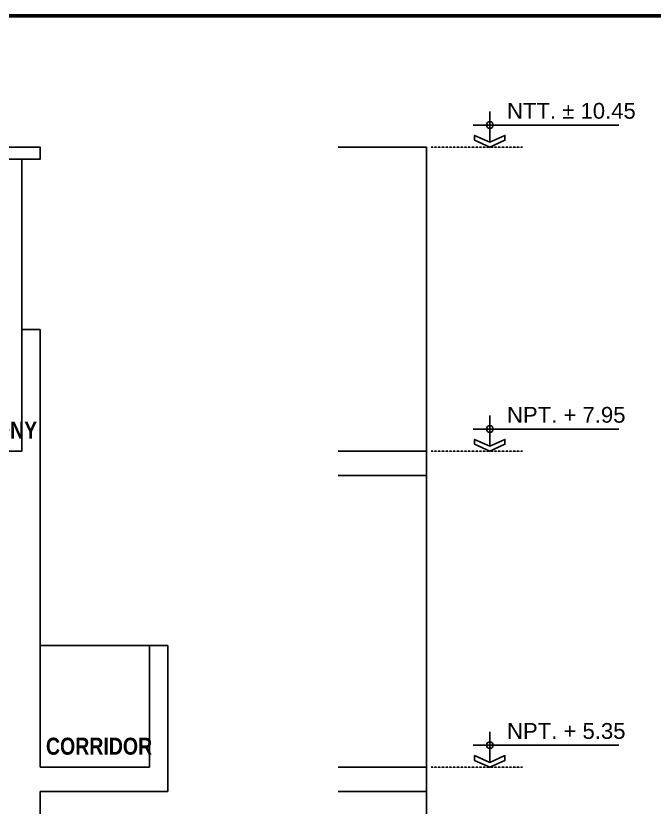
# Model space of a CAD drawing. Header units: millimetres. Extents: x -249630 to 95394, y -188036 to 109963.
# Drawn here: x -88020 to -81461, y 3969 to 12104 of the extents above; entities that cross this region are included whole.
import ezdxf

# ---------------------------------------------------------------- set-up
doc = ezdxf.new("R2010")
doc.units = ezdxf.units.MM
doc.header["$PDMODE"] = 2
doc.linetypes.add('DASHED2', pattern=[9.525, 6.35, -3.175])
for name, color, linetype in [('05', 5, 'Continuous'), ('Layer1', 2, 'Continuous'), ('Layer2', 8, 'Continuous'), ('Layer7', 7, 'Continuous'), ('Layer8', 8, 'Continuous'), ('SUBTITULOS', 90, 'Continuous'), ('VEREDA', 1, 'Continuous')]:
    doc.layers.add(name, color=color, linetype=linetype)
doc.layers.add('MUROS', color=6, linetype='Continuous', lineweight=60)
doc.styles.add('ARIAL', font='arial.ttf', dxfattribs={"height": 0.14})
doc.styles.add('COTAS', font='arial.ttf', dxfattribs={"width": 1.1})
doc.styles.add('SUBTITULOS(E)', font='swisscbi.ttf', dxfattribs={"oblique": 15, "height": 0.2})
doc.dimstyles.new('Copy of COTA1-50', dxfattribs={"dimscale": 0.5, "dimtxt": 0.22, "dimasz": 0.12, "dimexe": 0.08, "dimexo": 0.05, "dimgap": 0.076, "dimtad": 2, "dimtih": 1, "dimtoh": 1, "dimzin": 4, "dimdsep": 46, "dimtxsty": 'COTAS', "dimblk": 'ARCHTICK', "dimcen": -0.1, "dimclrd": 141, "dimclre": 141, "dimclrt": 11, "dimadec": 0, "dimazin": 0, "dimtfac": 1, "dimtix": 1, "dimtmove": 1, "dimatfit": 3, "dimfxl": 1, "dimtolj": 1, "dimtzin": 0, "dimarcsym": 0})

# ---------------------------------------------------------------- blocks, each defined once
blk = doc.blocks.new('_ArchTick')
at = {"color": 0, "linetype": 'ByBlock', "const_width": 0.15}
blk.add_lwpolyline([(-0.5, -0.5), (0.5, 0.5)], dxfattribs=at)
blk = doc.blocks.new('*D180')
at = {"layer": '05', "color": 141, "lineweight": -2, "transparency": 16777216}
for p, q in [((-84707.4, 4129.4), (-83800.6, 4129.4)), ((-83800.6, 1129.4), (-83800.6, 4129.4)), ((-84707.4, 1129.4), (-83800.6, 1129.4))]:
    blk.add_line(p, q, dxfattribs=at)
at = {"layer": 'Defpoints', "color": 0, "transparency": 16777216}
for p in [(-84707.5, 4129.4), (-83800.6, 4129.4), (-84707.5, 1129.4)]:
    blk.add_point(p, dxfattribs=at)
at = {"layer": '05', "color": 141, "lineweight": -2, "transparency": 16777216, "xscale": 0.06, "yscale": 0.06, "zscale": 0.06}
for p, rotation in [((-83800.6, 4129.4), 90), ((-83800.6, 1129.4), 270)]:
    blk.add_blockref('_ArchTick', p, dxfattribs=dict(at, rotation=rotation))
at = {"layer": '05', "color": 11, "transparency": 16777216, "insert": (-83800.3, 2629.4), "char_height": 0.11, "attachment_point": 5, "style": 'COTAS'}
blk.add_mtext('\\A1;3000.00', dxfattribs=at)
blk = doc.blocks.new('*D181')
at = {"layer": '05', "color": 141, "lineweight": -2, "transparency": 16777216}
for p, q in [((-84707.4, 4379.4), (-83800.6, 4379.4)), ((-83800.6, 4129.4), (-83800.6, 4379.4)), ((-84707.4, 4129.4), (-83800.6, 4129.4))]:
    blk.add_line(p, q, dxfattribs=at)
at = {"layer": 'Defpoints', "color": 0, "transparency": 16777216}
for p in [(-84707.5, 4379.4), (-83800.6, 4379.4), (-84707.5, 4129.4)]:
    blk.add_point(p, dxfattribs=at)
at = {"layer": '05', "color": 141, "lineweight": -2, "transparency": 16777216, "xscale": 0.06, "yscale": 0.06, "zscale": 0.06}
for p, rotation in [((-83800.6, 4379.4), 90), ((-83800.6, 4129.4), 270)]:
    blk.add_blockref('_ArchTick', p, dxfattribs=dict(at, rotation=rotation))
at = {"layer": '05', "color": 11, "transparency": 16777216, "insert": (-83800.3, 4254.4), "char_height": 0.11, "attachment_point": 5, "style": 'COTAS'}
blk.add_mtext('\\A1;250.00', dxfattribs=at)
blk = doc.blocks.new('*D182')
at = {"layer": '05', "color": 141, "lineweight": -2, "transparency": 16777216}
for p, q in [((-84707.4, 7379.4), (-83800.6, 7379.4)), ((-83800.6, 4379.4), (-83800.6, 7379.4)), ((-84707.4, 4379.4), (-83800.6, 4379.4))]:
    blk.add_line(p, q, dxfattribs=at)
at = {"layer": 'Defpoints', "color": 0, "transparency": 16777216}
for p in [(-84707.5, 7379.4), (-83800.6, 7379.4), (-84707.5, 4379.4)]:
    blk.add_point(p, dxfattribs=at)
at = {"layer": '05', "color": 141, "lineweight": -2, "transparency": 16777216, "xscale": 0.06, "yscale": 0.06, "zscale": 0.06}
for p, rotation in [((-83800.6, 7379.4), 90), ((-83800.6, 4379.4), 270)]:
    blk.add_blockref('_ArchTick', p, dxfattribs=dict(at, rotation=rotation))
at = {"layer": '05', "color": 11, "transparency": 16777216, "insert": (-83800.3, 5879.4), "char_height": 0.11, "attachment_point": 5, "style": 'COTAS'}
blk.add_mtext('\\A1;3000.00', dxfattribs=at)
blk = doc.blocks.new('*D183')
at = {"layer": '05', "color": 141, "lineweight": -2, "transparency": 16777216}
for p, q in [((-84707.4, 7629.4), (-83800.6, 7629.4)), ((-83800.6, 7379.4), (-83800.6, 7629.4)), ((-84707.4, 7379.4), (-83800.6, 7379.4))]:
    blk.add_line(p, q, dxfattribs=at)
at = {"layer": 'Defpoints', "color": 0, "transparency": 16777216}
for p in [(-84707.5, 7629.4), (-83800.6, 7629.4), (-84707.5, 7379.4)]:
    blk.add_point(p, dxfattribs=at)
at = {"layer": '05', "color": 141, "lineweight": -2, "transparency": 16777216, "xscale": 0.06, "yscale": 0.06, "zscale": 0.06}
for p, rotation in [((-83800.6, 7629.4), 90), ((-83800.6, 7379.4), 270)]:
    blk.add_blockref('_ArchTick', p, dxfattribs=dict(at, rotation=rotation))
at = {"layer": '05', "color": 11, "transparency": 16777216, "insert": (-83800.3, 7504.4), "char_height": 0.11, "attachment_point": 5, "style": 'COTAS'}
blk.add_mtext('\\A1;250.00', dxfattribs=at)
blk = doc.blocks.new('*D184')
at = {"layer": '05', "color": 141, "lineweight": -2, "transparency": 16777216}
for p, q in [((-84707.4, 10754.4), (-83800.6, 10754.4)), ((-83800.6, 7629.4), (-83800.6, 10754.4)), ((-84707.4, 7629.4), (-83800.6, 7629.4))]:
    blk.add_line(p, q, dxfattribs=at)
at = {"layer": 'Defpoints', "color": 0, "transparency": 16777216}
for p in [(-84707.5, 10754.4), (-83800.6, 10754.4), (-84707.5, 7629.4)]:
    blk.add_point(p, dxfattribs=at)
at = {"layer": '05', "color": 141, "lineweight": -2, "transparency": 16777216, "xscale": 0.06, "yscale": 0.06, "zscale": 0.06}
for p, rotation in [((-83800.6, 10754.4), 90), ((-83800.6, 7629.4), 270)]:
    blk.add_blockref('_ArchTick', p, dxfattribs=dict(at, rotation=rotation))
at = {"layer": '05', "color": 11, "transparency": 16777216, "insert": (-83800.3, 9191.9), "char_height": 0.11, "attachment_point": 5, "style": 'COTAS'}
blk.add_mtext('\\A1;3125.00', dxfattribs=at)
blk = doc.blocks.new('A$C4E7472FC')
for p, q in [((0.1958, 0.0563), (0.1958, 0.4177)), ((0, 0.2597), (1.71, 0.2597))]:
    blk.add_line(p, q)
blk.add_lwpolyline([(0.0179, 0.0806), (0.1958, 0), (0.3737, 0.0806), (0.3737, 0.1369), (0.1958, 0.0563), (0.0179, 0.1369)], close=True)
blk.add_circle((0.1958, 0.2597), 0.0392)

msp = doc.modelspace()

# ---------------------------------------------------------------- linework, layer by layer
at = {"layer": '05'}
for p, q in [((-87769.961, 4379.431), (-87769.961, 8879.431)), ((-86644.961, 4379.431), (-86644.961, 5629.431)), ((-86457.461, 4129.431), (-86457.461, 5629.431)), ((-87769.961, -2308.069), (-87769.961, 4129.431))]:
    msp.add_line(p, q, dxfattribs=at)
for points in [[(-94394.961, 7629.431), (-87957.461, 7629.431), (-87957.461, 8879.431)], [(-87957.461, 8879.431), (-87769.961, 8879.431)], [(-86644.961, 5629.431), (-86457.461, 5629.431)], [(-87769.961, 4379.431), (-86644.961, 4379.431)], [(-87769.961, 4129.431), (-86457.461, 4129.431)]]:
    msp.add_lwpolyline(points, dxfattribs=at)
at = {"layer": 'Layer1'}
msp.add_lwpolyline([(-88994.961, 10629.431), (-87769.961, 10629.431), (-87769.961, 10754.431), (-96082.461, 10754.431)], dxfattribs=at)
at = {"layer": 'Layer2'}
msp.add_lwpolyline([(-86644.961, 5629.431), (-87769.961, 5629.431)], dxfattribs=at)
at = {"layer": 'Layer8', "color": 8, "linetype": 'DASHED2', "ltscale": 0.02}
for p, q in [((-82815.16, 10754.431), (-83750.622, 10754.431)), ((-82815.16, 10754.431), (-83750.622, 10754.431)), ((-82815.16, 7629.431), (-83750.622, 7629.431)), ((-82815.16, 7629.431), (-83750.622, 7629.431)), ((-82815.16, 4379.431), (-83750.622, 4379.431)), ((-82815.16, 4379.431), (-83750.622, 4379.431))]:
    msp.add_line(p, q, dxfattribs=at)
at = {"layer": 'MUROS'}
msp.add_lwpolyline([(-100852.68, -25395.954), (-44521.546, -25395.954), (-44521.546, 12104.046), (-100852.68, 12104.046)], close=True, dxfattribs=at)
at = {"layer": 'VEREDA'}
msp.add_lwpolyline([(-87957.461, 8879.431), (-87957.461, 10629.431), (-87957.461, 10629.431)], dxfattribs=at)

# ---------------------------------------------------------------- block references
at = {"layer": 'Layer7', "xscale": 875.0000000000568, "yscale": 875.0000000000568, "zscale": 875.0000000000568}
for p in [(-83321.417, 10754.431), (-83321.417, 7629.431), (-83321.417, 4379.431)]:
    msp.add_blockref('A$C4E7472FC', p, dxfattribs=at)

# ---------------------------------------------------------------- texts
at = {"layer": 'Layer7', "style": 'ARIAL'}
for s, p in [('NTT. %%P 10.45', (-82972.79, 11046.442)), ('NPT. + 7.95', (-82972.79, 7921.442)), ('NPT. + 5.35', (-82972.79, 4671.442))]:
    msp.add_text(s, height=162.5, dxfattribs=at).set_placement(p)
at = {"layer": 'SUBTITULOS', "linetype": 'ByBlock', "style": 'SUBTITULOS(E)'}
for s, p in [('BALCONY', (-88791.812, 7758.456)), ('CORRIDOR', (-87710.353, 4508.456))]:
    msp.add_text(s, height=175, dxfattribs=at).set_placement(p)

# ---------------------------------------------------------------- dimensions: what is measured, and where the dimension line sits
at = {"layer": '05'}
for base, p1, p2, picture, middle in [((-83800.622, 10754.431), (-84707.461, 7629.431), (-84707.461, 10754.431), '*D184', (-83800.286, 9191.931)), ((-83800.622, 7629.431), (-84707.461, 7379.431), (-84707.461, 7629.431), '*D183', (-83800.332, 7504.431)), ((-83800.622, 7379.431), (-84707.461, 4379.431), (-84707.461, 7379.431), '*D182', (-83800.286, 5879.431)), ((-83800.622, 4379.431), (-84707.461, 4129.431), (-84707.461, 4379.431), '*D181', (-83800.332, 4254.431)), ((-83800.622, 4129.431), (-84707.461, 1129.431), (-84707.461, 4129.431), '*D180', (-83800.286, 2629.431))]:
    dim = msp.add_linear_dim(base=base, p1=p1, p2=p2, angle=90, dimstyle='Copy of COTA1-50', dxfattribs=at)
    dim.commit()
    dim.dimension.update_dxf_attribs({"geometry": picture, "text_midpoint": middle})

doc.saveas('drawing.dxf')
